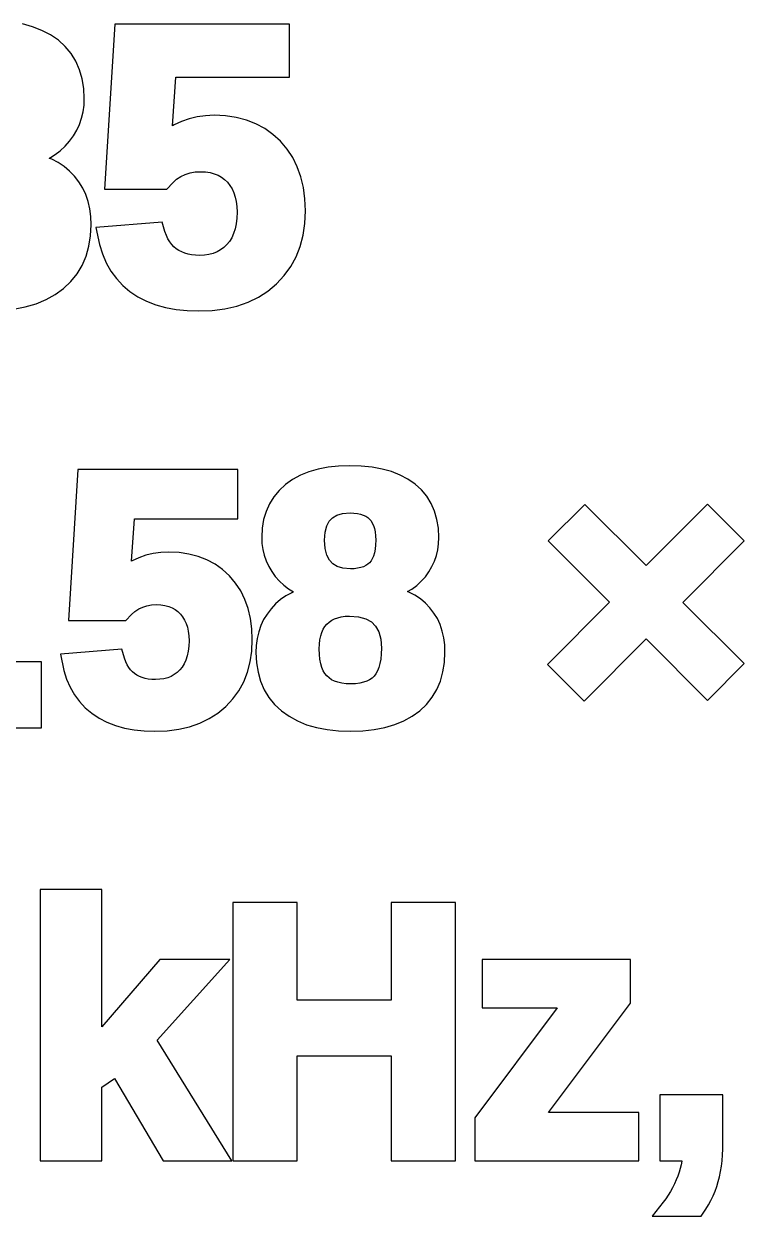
# Model space of a CAD drawing. Header units: metres. Extents: x 3 to 171, y -107 to -32.
# Drawn here: x 29.11 to 34.72, y -84.15 to -74.87 of the extents above; entities that cross this region are included whole.
import ezdxf

# ---------------------------------------------------------------- set-up
doc = ezdxf.new("R2010")
doc.units = ezdxf.units.M

msp = doc.modelspace()

# ---------------------------------------------------------------- linework, layer by layer
for p, q in [((29.1791, -74.8938), (29.0995, -74.8717)), ((29.2525, -74.9224), (29.1791, -74.8938)), ((29.8195, -74.8751), (29.7403, -76.1581)), ((31.1802, -74.8751), (29.8195, -74.8751)), ((31.1802, -75.2869), (31.1802, -74.8751)), ((29.3196, -74.9578), (29.2525, -74.9224)), ((29.3803, -75), (29.3196, -74.9578)), ((29.4337, -75.0486), (29.3803, -75)), ((29.4792, -75.103), (29.4337, -75.0486)), ((29.5165, -75.1631), (29.4792, -75.103)), ((29.5453, -75.2285), (29.5165, -75.1631)), ((29.5658, -75.2988), (29.5453, -75.2285)), ((29.5779, -75.3737), (29.5658, -75.2988)), ((30.2693, -75.6661), (30.2939, -75.2869)), ((30.2939, -75.2869), (31.1802, -75.2869)), ((29.5819, -75.453), (29.5779, -75.3737)), ((29.5796, -75.5059), (29.5819, -75.453)), ((29.5726, -75.557), (29.5796, -75.5059)), ((29.5444, -75.6543), (29.5609, -75.6065)), ((29.5609, -75.6065), (29.5726, -75.557)), ((30.3378, -75.6313), (30.2816, -75.6584)), ((30.3972, -75.6104), (30.3378, -75.6313)), ((30.4597, -75.5955), (30.3972, -75.6104)), ((30.525, -75.5866), (30.4597, -75.5955)), ((30.5931, -75.5837), (30.525, -75.5866)), ((30.6811, -75.5877), (30.5931, -75.5837)), ((30.7645, -75.5999), (30.6811, -75.5877)), ((30.8434, -75.6203), (30.7645, -75.5999)), ((30.9176, -75.6491), (30.8434, -75.6203)), ((29.4975, -75.744), (29.5233, -75.7002)), ((29.5233, -75.7002), (29.5444, -75.6543)), ((30.2816, -75.6584), (30.2693, -75.6661)), ((30.9866, -75.6863), (30.9176, -75.6491)), ((31.0504, -75.7318), (30.9866, -75.6863)), ((31.1088, -75.7855), (31.0504, -75.7318)), ((29.395, -75.8595), (29.4328, -75.8248)), ((29.4328, -75.8248), (29.4672, -75.7859)), ((29.4672, -75.7859), (29.4975, -75.744)), ((31.1605, -75.8462), (31.1088, -75.7855)), ((29.3073, -75.9172), (29.3097, -75.9161)), ((29.3287, -75.9258), (29.3073, -75.9172)), ((29.3097, -75.9161), (29.3539, -75.89)), ((29.3539, -75.89), (29.395, -75.8595)), ((31.2043, -75.9129), (31.1605, -75.8462)), ((31.2399, -75.9852), (31.2043, -75.9129)), ((29.3787, -75.9519), (29.3287, -75.9258)), ((29.4251, -75.9827), (29.3787, -75.9519)), ((29.4677, -76.0182), (29.4251, -75.9827)), ((31.2675, -76.063), (31.2399, -75.9852)), ((29.5063, -76.0582), (29.4677, -76.0182)), ((29.5404, -76.1024), (29.5063, -76.0582)), ((29.5693, -76.15), (29.5404, -76.1024)), ((30.2699, -76.1081), (30.3006, -76.0817)), ((30.3006, -76.0817), (30.3332, -76.0604)), ((30.3332, -76.0604), (30.3678, -76.0439)), ((30.3678, -76.0439), (30.4048, -76.0321)), ((30.4048, -76.0321), (30.4445, -76.0249)), ((30.4445, -76.0249), (30.4874, -76.0224)), ((30.4874, -76.0224), (30.5261, -76.0242)), ((30.5261, -76.0242), (30.5616, -76.0295)), ((30.5616, -76.0295), (30.5939, -76.0381)), ((30.5939, -76.0381), (30.6233, -76.05)), ((30.6233, -76.05), (30.6497, -76.0649)), ((30.6497, -76.0649), (30.6739, -76.0832)), ((30.6739, -76.0832), (30.696, -76.105)), ((30.696, -76.105), (30.7155, -76.1298)), ((31.287, -76.1461), (31.2675, -76.063)), ((29.5928, -76.201), (29.5693, -76.15)), ((29.7403, -76.1581), (30.2243, -76.1581)), ((30.2243, -76.1581), (30.2699, -76.1081)), ((30.7155, -76.1298), (30.7322, -76.1572)), ((30.7322, -76.1572), (30.746, -76.1872)), ((30.746, -76.1872), (30.7569, -76.2201)), ((31.2987, -76.2342), (31.287, -76.1461)), ((29.611, -76.2551), (29.5928, -76.201)), ((29.6239, -76.3122), (29.611, -76.2551)), ((30.7569, -76.2201), (30.7648, -76.2556)), ((30.7648, -76.2556), (30.7697, -76.2946)), ((31.3025, -76.3275), (31.2987, -76.2342)), ((29.6315, -76.3721), (29.6239, -76.3122)), ((29.6341, -76.435), (29.6315, -76.3721)), ((30.7695, -76.3846), (30.7643, -76.4285)), ((30.7713, -76.3364), (30.7695, -76.3846)), ((30.7697, -76.2946), (30.7713, -76.3364)), ((31.2981, -76.4249), (31.3025, -76.3275)), ((29.6299, -76.5216), (29.6341, -76.435)), ((30.1884, -76.4145), (29.6716, -76.4568)), ((29.6716, -76.4568), (29.6996, -76.5892)), ((30.2095, -76.4892), (30.1884, -76.4145)), ((30.7558, -76.4684), (30.7442, -76.5042)), ((30.7643, -76.4285), (30.7558, -76.4684)), ((31.2846, -76.5172), (31.2981, -76.4249)), ((29.617, -76.6035), (29.6299, -76.5216)), ((30.2205, -76.519), (30.2095, -76.4892)), ((30.2331, -76.5458), (30.2205, -76.519)), ((30.2471, -76.5694), (30.2331, -76.5458)), ((30.2625, -76.5899), (30.2471, -76.5694)), ((30.712, -76.565), (30.6914, -76.5902)), ((30.7296, -76.5364), (30.712, -76.565)), ((30.7442, -76.5042), (30.7296, -76.5364)), ((31.2619, -76.6043), (31.2846, -76.5172)), ((29.5954, -76.6804), (29.617, -76.6035)), ((29.6996, -76.5892), (29.7228, -76.6633)), ((29.7228, -76.6633), (29.7525, -76.7323)), ((30.2794, -76.6077), (30.2625, -76.5899)), ((30.2976, -76.6228), (30.2794, -76.6077)), ((30.3179, -76.6362), (30.2976, -76.6228)), ((30.3398, -76.6475), (30.3179, -76.6362)), ((30.3636, -76.6569), (30.3398, -76.6475)), ((30.3892, -76.6644), (30.3636, -76.6569)), ((30.585, -76.6584), (30.5524, -76.6671)), ((30.6151, -76.6464), (30.585, -76.6584)), ((30.6426, -76.6311), (30.6151, -76.6464)), ((30.668, -76.6124), (30.6426, -76.6311)), ((30.6914, -76.5902), (30.668, -76.6124)), ((31.2299, -76.6859), (31.2619, -76.6043)), ((29.5255, -76.818), (29.5649, -76.752)), ((29.5649, -76.752), (29.5954, -76.6804)), ((29.7525, -76.7323), (29.7889, -76.7962)), ((30.4169, -76.6698), (30.3892, -76.6644)), ((30.4466, -76.6731), (30.4169, -76.6698)), ((30.478, -76.6742), (30.4466, -76.6731)), ((30.5167, -76.6724), (30.478, -76.6742)), ((30.5524, -76.6671), (30.5167, -76.6724)), ((31.1887, -76.7618), (31.2299, -76.6859)), ((29.4774, -76.8781), (29.5255, -76.818)), ((29.7889, -76.7962), (29.8319, -76.8547)), ((31.0788, -76.8956), (31.1383, -76.8318)), ((31.1383, -76.8318), (31.1887, -76.7618)), ((29.3563, -76.9791), (29.4207, -76.932)), ((29.4207, -76.932), (29.4774, -76.8781)), ((29.8319, -76.8547), (29.8814, -76.9075)), ((29.8814, -76.9075), (29.9372, -76.9545)), ((31.0115, -76.9521), (31.0788, -76.8956)), ((29.207, -77.0509), (29.285, -77.0187)), ((29.285, -77.0187), (29.3563, -76.9791)), ((29.9372, -76.9545), (29.9988, -76.9955)), ((29.9988, -76.9955), (30.0656, -77.0299)), ((30.0656, -77.0299), (30.1376, -77.0579)), ((30.8567, -77.0387), (30.9373, -76.9998)), ((30.9373, -76.9998), (31.0115, -76.9521)), ((29.0316, -77.0931), (29.1225, -77.0756)), ((29.1225, -77.0756), (29.207, -77.0509)), ((30.1376, -77.0579), (30.2144, -77.0795)), ((30.2144, -77.0795), (30.2961, -77.0948)), ((30.2961, -77.0948), (30.3825, -77.104)), ((30.3825, -77.104), (30.4739, -77.107)), ((30.4739, -77.107), (30.5784, -77.1028)), ((30.5784, -77.1028), (30.6771, -77.0901)), ((30.6771, -77.0901), (30.7699, -77.0688)), ((30.7699, -77.0688), (30.8567, -77.0387)), ((31.4795, -78.3234), (31.4024, -78.338)), ((31.5617, -78.3147), (31.4795, -78.3234)), ((31.6491, -78.3118), (31.5617, -78.3147)), ((31.7383, -78.3146), (31.6491, -78.3118)), ((31.8219, -78.3231), (31.7383, -78.3146)), ((31.9, -78.3373), (31.8219, -78.3231)), ((29.532, -78.3403), (29.4594, -79.5158)), ((30.7778, -78.3403), (29.532, -78.3403)), ((30.7778, -78.7238), (30.7778, -78.3403)), ((31.2029, -78.419), (31.1476, -78.4586)), ((31.264, -78.3857), (31.2029, -78.419)), ((31.3305, -78.3588), (31.264, -78.3857)), ((31.4024, -78.338), (31.3305, -78.3588)), ((31.9728, -78.3575), (31.9, -78.3373)), ((32.04, -78.3837), (31.9728, -78.3575)), ((32.1015, -78.4162), (32.04, -78.3837)), ((32.1571, -78.4549), (32.1015, -78.4162)), ((31.0988, -78.5037), (31.0572, -78.5536)), ((31.1476, -78.4586), (31.0988, -78.5037)), ((32.2061, -78.4994), (32.1571, -78.4549)), ((32.2479, -78.5494), (32.2061, -78.4994)), ((31.0231, -78.6083), (30.9966, -78.6673)), ((31.0572, -78.5536), (31.0231, -78.6083)), ((32.2821, -78.6046), (32.2479, -78.5494)), ((32.3086, -78.6646), (32.2821, -78.6046)), ((34.4336, -78.6112), (33.9561, -79.0887)), ((34.7185, -78.8961), (34.4336, -78.6112)), ((30.9966, -78.6673), (30.9778, -78.7304)), ((31.5144, -78.7165), (31.5482, -78.6967)), ((31.5482, -78.6967), (31.5928, -78.6837)), ((31.5928, -78.6837), (31.6502, -78.6791)), ((31.6502, -78.6791), (31.6801, -78.6802)), ((31.6801, -78.6802), (31.7076, -78.6835)), ((31.7076, -78.6835), (31.7323, -78.6889)), ((31.7323, -78.6889), (31.7537, -78.696)), ((31.7537, -78.696), (31.7723, -78.7049)), ((31.7723, -78.7049), (31.7883, -78.7153)), ((32.3273, -78.729), (32.3086, -78.6646)), ((33.479, -78.6142), (33.1936, -78.8959)), ((33.9561, -79.0887), (33.479, -78.6142)), ((29.9503, -79.0553), (29.9717, -78.7238)), ((29.9717, -78.7238), (30.7778, -78.7238)), ((30.9667, -78.7972), (30.963, -78.8675)), ((30.9778, -78.7304), (30.9667, -78.7972)), ((31.4569, -78.8295), (31.4694, -78.7806)), ((31.4694, -78.7806), (31.4888, -78.7437)), ((31.4888, -78.7437), (31.5144, -78.7165)), ((31.7883, -78.7153), (31.8019, -78.7272)), ((31.8019, -78.7272), (31.8138, -78.7412)), ((31.8138, -78.7412), (31.824, -78.7576)), ((31.824, -78.7576), (31.8329, -78.7773)), ((31.8329, -78.7773), (31.8401, -78.8003)), ((32.3384, -78.7977), (32.3273, -78.729)), ((32.3421, -78.8703), (32.3384, -78.7977)), ((30.963, -78.8675), (30.9651, -78.916)), ((31.4524, -78.8908), (31.4569, -78.8295)), ((31.457, -78.9556), (31.4524, -78.8908)), ((31.8401, -78.8003), (31.8455, -78.8269)), ((31.8455, -78.8269), (31.8489, -78.8571)), ((31.8489, -78.8571), (31.85, -78.8909)), ((31.85, -78.8909), (31.8489, -78.9274)), ((32.3399, -78.9187), (32.3421, -78.8703)), ((30.2396, -78.9845), (30.1772, -78.9872)), ((30.3199, -78.9881), (30.2396, -78.9845)), ((30.9651, -78.916), (30.9716, -78.963)), ((30.9716, -78.963), (30.9824, -79.0086)), ((31.4698, -79.0074), (31.457, -78.9556)), ((31.8455, -78.9606), (31.84, -78.9894)), ((31.8489, -78.9274), (31.8455, -78.9606)), ((32.3228, -79.011), (32.3335, -78.9656)), ((32.3335, -78.9656), (32.3399, -78.9187)), ((33.1936, -78.8959), (33.6713, -79.3737)), ((34.2412, -79.3761), (34.7185, -78.8961)), ((29.9542, -79.0529), (29.9503, -79.0553)), ((30.0057, -79.0281), (29.9542, -79.0529)), ((30.0602, -79.0089), (30.0057, -79.0281)), ((30.1174, -78.9953), (30.0602, -79.0089)), ((30.1772, -78.9872), (30.1174, -78.9953)), ((30.3963, -78.9993), (30.3199, -78.9881)), ((30.4685, -79.018), (30.3963, -78.9993)), ((30.5364, -79.0444), (30.4685, -79.018)), ((30.5997, -79.0785), (30.5364, -79.0444)), ((30.9824, -79.0086), (30.9976, -79.0526)), ((30.9976, -79.0526), (31.0171, -79.095)), ((31.4897, -79.0466), (31.4698, -79.0074)), ((31.5159, -79.0754), (31.4897, -79.0466)), ((31.5502, -79.0963), (31.5159, -79.0754)), ((31.8021, -79.0663), (31.7888, -79.0782)), ((31.8137, -79.0523), (31.8021, -79.0663)), ((31.8239, -79.0351), (31.8137, -79.0523)), ((31.8327, -79.0143), (31.8239, -79.0351)), ((31.84, -78.9894), (31.8327, -79.0143)), ((32.2883, -79.097), (32.3077, -79.0549)), ((32.3077, -79.0549), (32.3228, -79.011)), ((30.6582, -79.1202), (30.5997, -79.0785)), ((30.7116, -79.1693), (30.6582, -79.1202)), ((30.759, -79.2249), (30.7116, -79.1693)), ((31.0171, -79.095), (31.0409, -79.1355)), ((31.0409, -79.1355), (31.0688, -79.1742)), ((31.595, -79.1097), (31.5502, -79.0963)), ((31.653, -79.1146), (31.595, -79.1097)), ((31.6822, -79.1135), (31.653, -79.1146)), ((31.7094, -79.1102), (31.6822, -79.1135)), ((31.7338, -79.1048), (31.7094, -79.1102)), ((31.7548, -79.0976), (31.7338, -79.1048)), ((31.773, -79.0887), (31.7548, -79.0976)), ((31.7888, -79.0782), (31.773, -79.0887)), ((32.2368, -79.1757), (32.2647, -79.1373)), ((32.2647, -79.1373), (32.2883, -79.097)), ((30.7991, -79.286), (30.759, -79.2249)), ((31.0688, -79.1742), (31.1003, -79.2102)), ((31.1003, -79.2102), (31.1348, -79.2424)), ((31.1348, -79.2424), (31.172, -79.2709)), ((32.1328, -79.2713), (32.1705, -79.2433)), ((32.1705, -79.2433), (32.2053, -79.2114)), ((32.2053, -79.2114), (32.2368, -79.1757)), ((30.8317, -79.3523), (30.7991, -79.286)), ((30.857, -79.4235), (30.8317, -79.3523)), ((31.1097, -79.3535), (31.0711, -79.387)), ((31.1516, -79.3244), (31.1097, -79.3535)), ((31.1967, -79.2997), (31.1516, -79.3244)), ((31.172, -79.2709), (31.2099, -79.2942)), ((31.2099, -79.2942), (31.1967, -79.2997)), ((32.0984, -79.2915), (32.1328, -79.2713)), ((32.1093, -79.2959), (32.0984, -79.2915)), ((32.1552, -79.3199), (32.1093, -79.2959)), ((32.1978, -79.3482), (32.1552, -79.3199)), ((32.2368, -79.3807), (32.1978, -79.3482)), ((29.9489, -79.469), (29.9763, -79.4454)), ((29.9763, -79.4454), (30.0055, -79.4263)), ((30.0055, -79.4263), (30.0363, -79.4117)), ((30.0363, -79.4117), (30.0694, -79.4011)), ((30.0694, -79.4011), (30.1049, -79.3947)), ((30.1049, -79.3947), (30.1435, -79.3925)), ((30.1435, -79.3925), (30.1781, -79.394)), ((30.1781, -79.394), (30.21, -79.3988)), ((30.21, -79.3988), (30.2389, -79.4065)), ((30.2389, -79.4065), (30.2648, -79.4169)), ((30.2648, -79.4169), (30.2886, -79.4303)), ((30.2886, -79.4303), (30.31, -79.4465)), ((30.31, -79.4465), (30.3296, -79.4659)), ((30.8748, -79.4995), (30.857, -79.4235)), ((31.0358, -79.4247), (31.0046, -79.4659)), ((31.0711, -79.387), (31.0358, -79.4247)), ((32.2722, -79.4175), (32.2368, -79.3807)), ((32.3035, -79.458), (32.2722, -79.4175)), ((33.6713, -79.3737), (33.1885, -79.8592)), ((34.7185, -79.8506), (34.2412, -79.3761)), ((29.4594, -79.5158), (29.9062, -79.5158)), ((29.9062, -79.5158), (29.9489, -79.469)), ((30.3296, -79.4659), (30.3471, -79.4881)), ((30.3471, -79.4881), (30.362, -79.5126)), ((30.362, -79.5126), (30.3743, -79.5394)), ((30.3743, -79.5394), (30.384, -79.5688)), ((30.8855, -79.58), (30.8748, -79.4995)), ((30.9781, -79.5098), (30.9564, -79.5564)), ((31.0046, -79.4659), (30.9781, -79.5098)), ((31.4707, -79.5449), (31.4882, -79.5286)), ((31.4882, -79.5286), (31.5078, -79.5148)), ((31.5078, -79.5148), (31.5297, -79.5034)), ((31.5297, -79.5034), (31.5542, -79.4943)), ((31.5542, -79.4943), (31.582, -79.4875)), ((31.582, -79.4875), (31.6126, -79.4834)), ((31.6126, -79.4834), (31.6456, -79.482)), ((31.6456, -79.482), (31.717, -79.4875)), ((31.717, -79.4875), (31.7735, -79.503)), ((31.7735, -79.503), (31.8169, -79.5272)), ((31.8169, -79.5272), (31.8496, -79.5601)), ((32.3301, -79.5018), (32.3035, -79.458)), ((32.3517, -79.5486), (32.3301, -79.5018)), ((30.384, -79.5688), (30.3911, -79.6006)), ((30.3911, -79.6006), (30.3955, -79.6357)), ((30.889, -79.6653), (30.8855, -79.58)), ((30.9396, -79.6053), (30.9277, -79.6566)), ((30.9564, -79.5564), (30.9396, -79.6053)), ((31.4222, -79.6361), (31.431, -79.6089)), ((31.431, -79.6089), (31.4421, -79.5849)), ((31.4421, -79.5849), (31.4553, -79.5636)), ((31.4553, -79.5636), (31.4707, -79.5449)), ((31.8496, -79.5601), (31.8738, -79.6037)), ((31.8738, -79.6037), (31.8892, -79.6606)), ((32.3684, -79.5982), (32.3517, -79.5486)), ((32.3802, -79.6505), (32.3684, -79.5982)), ((30.3954, -79.7168), (30.3907, -79.7563)), ((30.397, -79.6733), (30.3954, -79.7168)), ((30.3955, -79.6357), (30.397, -79.6733)), ((30.8849, -79.7542), (30.889, -79.6653)), ((30.9206, -79.71), (30.9183, -79.7657)), ((30.9277, -79.6566), (30.9206, -79.71)), ((31.4103, -79.7373), (31.4117, -79.7001)), ((31.4117, -79.7001), (31.4157, -79.6664)), ((31.4157, -79.6664), (31.4222, -79.6361)), ((31.8892, -79.6606), (31.8948, -79.7328)), ((32.3872, -79.7054), (32.3802, -79.6505)), ((32.3895, -79.763), (32.3872, -79.7054)), ((33.4735, -80.1442), (33.9562, -79.6588)), ((33.9562, -79.6588), (34.4338, -80.139)), ((29.875, -79.7394), (29.3963, -79.7786)), ((29.3963, -79.7786), (29.4228, -79.9043)), ((29.8951, -79.8108), (29.875, -79.7394)), ((29.905, -79.8376), (29.8951, -79.8108)), ((30.3831, -79.7921), (30.3726, -79.8244)), ((30.3907, -79.7563), (30.3831, -79.7921)), ((30.8726, -79.8386), (30.8849, -79.7542)), ((30.9183, -79.7657), (30.9222, -79.8446)), ((31.4117, -79.7797), (31.4103, -79.7373)), ((31.4158, -79.8184), (31.4117, -79.7797)), ((31.4224, -79.8527), (31.4158, -79.8184)), ((31.8895, -79.8161), (31.8832, -79.8515)), ((31.8935, -79.776), (31.8895, -79.8161)), ((31.8948, -79.7328), (31.8935, -79.776)), ((32.3857, -79.8422), (32.3895, -79.763)), ((29.2483, -79.8376), (28.7563, -79.8376)), ((29.2483, -80.3512), (29.2483, -79.8376)), ((29.4228, -79.9043), (29.444, -79.972)), ((29.9163, -79.8616), (29.905, -79.8376)), ((29.9288, -79.8825), (29.9163, -79.8616)), ((29.9425, -79.9008), (29.9288, -79.8825)), ((29.9574, -79.9166), (29.9425, -79.9008)), ((30.3255, -79.901), (30.3047, -79.9208)), ((30.3439, -79.8784), (30.3255, -79.901)), ((30.3595, -79.8531), (30.3439, -79.8784)), ((30.3726, -79.8244), (30.3595, -79.8531)), ((30.8518, -79.9182), (30.8726, -79.8386)), ((30.9222, -79.8446), (30.9341, -79.9193)), ((31.4313, -79.8825), (31.4224, -79.8527)), ((31.4423, -79.9082), (31.4313, -79.8825)), ((31.4552, -79.9299), (31.4423, -79.9082)), ((31.864, -79.9089), (31.8517, -79.9308)), ((31.8746, -79.8825), (31.864, -79.9089)), ((31.8832, -79.8515), (31.8746, -79.8825)), ((32.3739, -79.9171), (32.3857, -79.8422)), ((33.1885, -79.8592), (33.4735, -80.1442)), ((34.4338, -80.139), (34.7185, -79.8506)), ((29.444, -79.972), (29.4713, -80.0353)), ((29.9736, -79.93), (29.9574, -79.9166)), ((29.9915, -79.9418), (29.9736, -79.93)), ((30.0112, -79.952), (29.9915, -79.9418)), ((30.0325, -79.9604), (30.0112, -79.952)), ((30.0553, -79.9671), (30.0325, -79.9604)), ((30.0798, -79.9719), (30.0553, -79.9671)), ((30.1066, -79.9749), (30.0798, -79.9719)), ((30.1348, -79.9759), (30.1066, -79.9749)), ((30.1696, -79.9742), (30.1348, -79.9759)), ((30.2016, -79.9695), (30.1696, -79.9742)), ((30.2309, -79.9617), (30.2016, -79.9695)), ((30.2574, -79.951), (30.2309, -79.9617)), ((30.2821, -79.9374), (30.2574, -79.951)), ((30.3047, -79.9208), (30.2821, -79.9374)), ((30.7849, -80.0625), (30.8226, -79.993)), ((30.8226, -79.993), (30.8518, -79.9182)), ((30.9341, -79.9193), (30.9541, -79.9895)), ((30.9541, -79.9895), (30.9825, -80.0549)), ((31.47, -79.9481), (31.4552, -79.9299)), ((31.487, -79.9636), (31.47, -79.9481)), ((31.5069, -79.9771), (31.487, -79.9636)), ((31.5297, -79.9883), (31.5069, -79.9771)), ((31.5562, -79.9975), (31.5297, -79.9883)), ((31.5861, -80.0042), (31.5562, -79.9975)), ((31.62, -80.0084), (31.5861, -80.0042)), ((31.7267, -80.0042), (31.6937, -80.0084)), ((31.7556, -79.9975), (31.7267, -80.0042)), ((31.781, -79.9885), (31.7556, -79.9975)), ((31.8028, -79.9775), (31.781, -79.9885)), ((31.8217, -79.9642), (31.8028, -79.9775)), ((31.8376, -79.949), (31.8217, -79.9642)), ((31.8517, -79.9308), (31.8376, -79.949)), ((32.3261, -80.0532), (32.3541, -79.9876)), ((32.3541, -79.9876), (32.3739, -79.9171)), ((29.4713, -80.0353), (29.5046, -80.0938)), ((29.5046, -80.0938), (29.544, -80.1474)), ((30.7387, -80.1266), (30.7849, -80.0625)), ((30.9825, -80.0549), (31.019, -80.1152)), ((31.6572, -80.0098), (31.62, -80.0084)), ((31.6937, -80.0084), (31.6572, -80.0098)), ((32.29, -80.1138), (32.3261, -80.0532)), ((29.544, -80.1474), (29.5894, -80.1958)), ((30.6225, -80.2367), (30.6842, -80.185)), ((30.6842, -80.185), (30.7387, -80.1266)), ((31.019, -80.1152), (31.0637, -80.17)), ((31.0637, -80.17), (31.1162, -80.2192)), ((32.1939, -80.2183), (32.2458, -80.1689)), ((32.2458, -80.1689), (32.29, -80.1138)), ((29.5894, -80.1958), (29.6405, -80.2389)), ((29.6405, -80.2389), (29.6969, -80.2764)), ((29.6969, -80.2764), (29.7581, -80.3079)), ((30.4809, -80.316), (30.5547, -80.2804)), ((30.5547, -80.2804), (30.6225, -80.2367)), ((31.1162, -80.2192), (31.1756, -80.2621)), ((31.1756, -80.2621), (31.2411, -80.2981)), ((32.0696, -80.2977), (32.1349, -80.2615)), ((32.1349, -80.2615), (32.1939, -80.2183)), ((28.7563, -80.3512), (29.2483, -80.3512)), ((29.7581, -80.3079), (29.8239, -80.3335)), ((29.8239, -80.3335), (29.8942, -80.3533)), ((29.8942, -80.3533), (29.9688, -80.3673)), ((29.9688, -80.3673), (30.0477, -80.3756)), ((30.0477, -80.3756), (30.1312, -80.3784)), ((30.1312, -80.3784), (30.2265, -80.3746)), ((30.2265, -80.3746), (30.3167, -80.363)), ((30.3167, -80.363), (30.4015, -80.3435)), ((30.4015, -80.3435), (30.4809, -80.316)), ((31.2411, -80.2981), (31.3125, -80.3274)), ((31.3125, -80.3274), (31.3897, -80.3499)), ((31.3897, -80.3499), (31.4724, -80.3658)), ((31.4724, -80.3658), (31.5607, -80.3752)), ((31.5607, -80.3752), (31.6546, -80.3784)), ((31.6546, -80.3784), (31.7491, -80.3752)), ((31.7491, -80.3752), (31.8379, -80.3657)), ((31.8379, -80.3657), (31.9209, -80.3497)), ((31.9209, -80.3497), (31.9982, -80.3271)), ((31.9982, -80.3271), (32.0696, -80.2977)), ((29.7184, -81.6104), (29.2373, -81.6104)), ((29.2373, -81.6104), (29.2373, -83.7231)), ((29.7184, -82.6786), (29.7184, -81.6104)), ((31.2379, -81.7122), (30.7378, -81.7122)), ((30.7378, -81.7122), (30.7378, -83.7231)), ((31.2379, -82.473), (31.2379, -81.7122)), ((32.4707, -81.7122), (31.9706, -81.7122)), ((31.9706, -81.7122), (31.9706, -82.473)), ((32.4707, -83.7231), (32.4707, -81.7122)), ((30.169, -82.1557), (29.7184, -82.6786)), ((30.1484, -82.7836), (30.7138, -82.1557)), ((30.7138, -82.1557), (30.169, -82.1557)), ((33.833, -82.1557), (32.6778, -82.1557)), ((32.6778, -82.1557), (32.6778, -82.531)), ((33.833, -82.4949), (33.833, -82.1557)), ((31.9706, -82.473), (31.2379, -82.473)), ((33.1966, -83.3451), (33.833, -82.4949)), ((33.2627, -82.531), (32.6222, -83.3866)), ((32.6778, -82.531), (33.2627, -82.531)), ((30.7307, -83.7231), (30.1484, -82.7836)), ((31.2379, -82.9039), (31.9706, -82.9039)), ((31.2379, -83.7231), (31.2379, -82.9039)), ((31.9706, -82.9039), (31.9706, -83.7231)), ((29.7184, -83.1486), (29.8168, -83.0803)), ((29.7184, -83.7231), (29.7184, -83.1486)), ((29.8168, -83.0803), (30.1959, -83.7231)), ((34.5533, -83.2094), (34.0613, -83.2094)), ((34.0613, -83.2094), (34.0613, -83.7231)), ((34.5533, -83.584), (34.5533, -83.2094)), ((33.8994, -83.3451), (33.1966, -83.3451)), ((33.8994, -83.7231), (33.8994, -83.3451)), ((32.6222, -83.3866), (32.6222, -83.7231)), ((34.5525, -83.6309), (34.5533, -83.584)), ((34.5467, -83.7212), (34.5503, -83.6768)), ((34.5503, -83.6768), (34.5525, -83.6309)), ((29.2373, -83.7231), (29.7184, -83.7231)), ((30.1959, -83.7231), (30.7307, -83.7231)), ((30.7378, -83.7231), (31.2379, -83.7231)), ((31.9706, -83.7231), (32.4707, -83.7231)), ((32.6222, -83.7231), (33.8994, -83.7231)), ((34.0613, -83.7231), (34.2329, -83.7231)), ((34.2214, -83.7825), (34.2131, -83.8112)), ((34.228, -83.7539), (34.2214, -83.7825)), ((34.2326, -83.7263), (34.228, -83.7539)), ((34.2329, -83.7231), (34.2326, -83.7263)), ((34.5266, -83.8458), (34.5348, -83.8057)), ((34.5348, -83.8057), (34.5415, -83.7642)), ((34.5415, -83.7642), (34.5467, -83.7212)), ((34.1763, -83.9019), (34.1608, -83.9324)), ((34.1902, -83.8716), (34.1763, -83.9019)), ((34.2026, -83.8412), (34.1902, -83.8716)), ((34.2131, -83.8112), (34.2026, -83.8412)), ((34.5054, -83.9222), (34.5169, -83.8845)), ((34.5169, -83.8845), (34.5266, -83.8458)), ((34.1269, -83.9899), (34.1083, -84.0176)), ((34.1445, -83.9615), (34.1269, -83.9899)), ((34.1608, -83.9324), (34.1445, -83.9615)), ((34.4597, -84.0308), (34.4768, -83.9954)), ((34.4768, -83.9954), (34.492, -83.9592)), ((34.492, -83.9592), (34.5054, -83.9222)), ((34.0883, -84.0449), (34.0021, -84.1531)), ((34.1083, -84.0176), (34.0883, -84.0449)), ((34.4199, -84.0993), (34.4407, -84.0655)), ((34.4407, -84.0655), (34.4597, -84.0308)), ((34.0021, -84.1531), (34.3831, -84.1531)), ((34.3831, -84.1531), (34.4199, -84.0993))]:
    msp.add_line(p, q)

doc.saveas('drawing.dxf')
